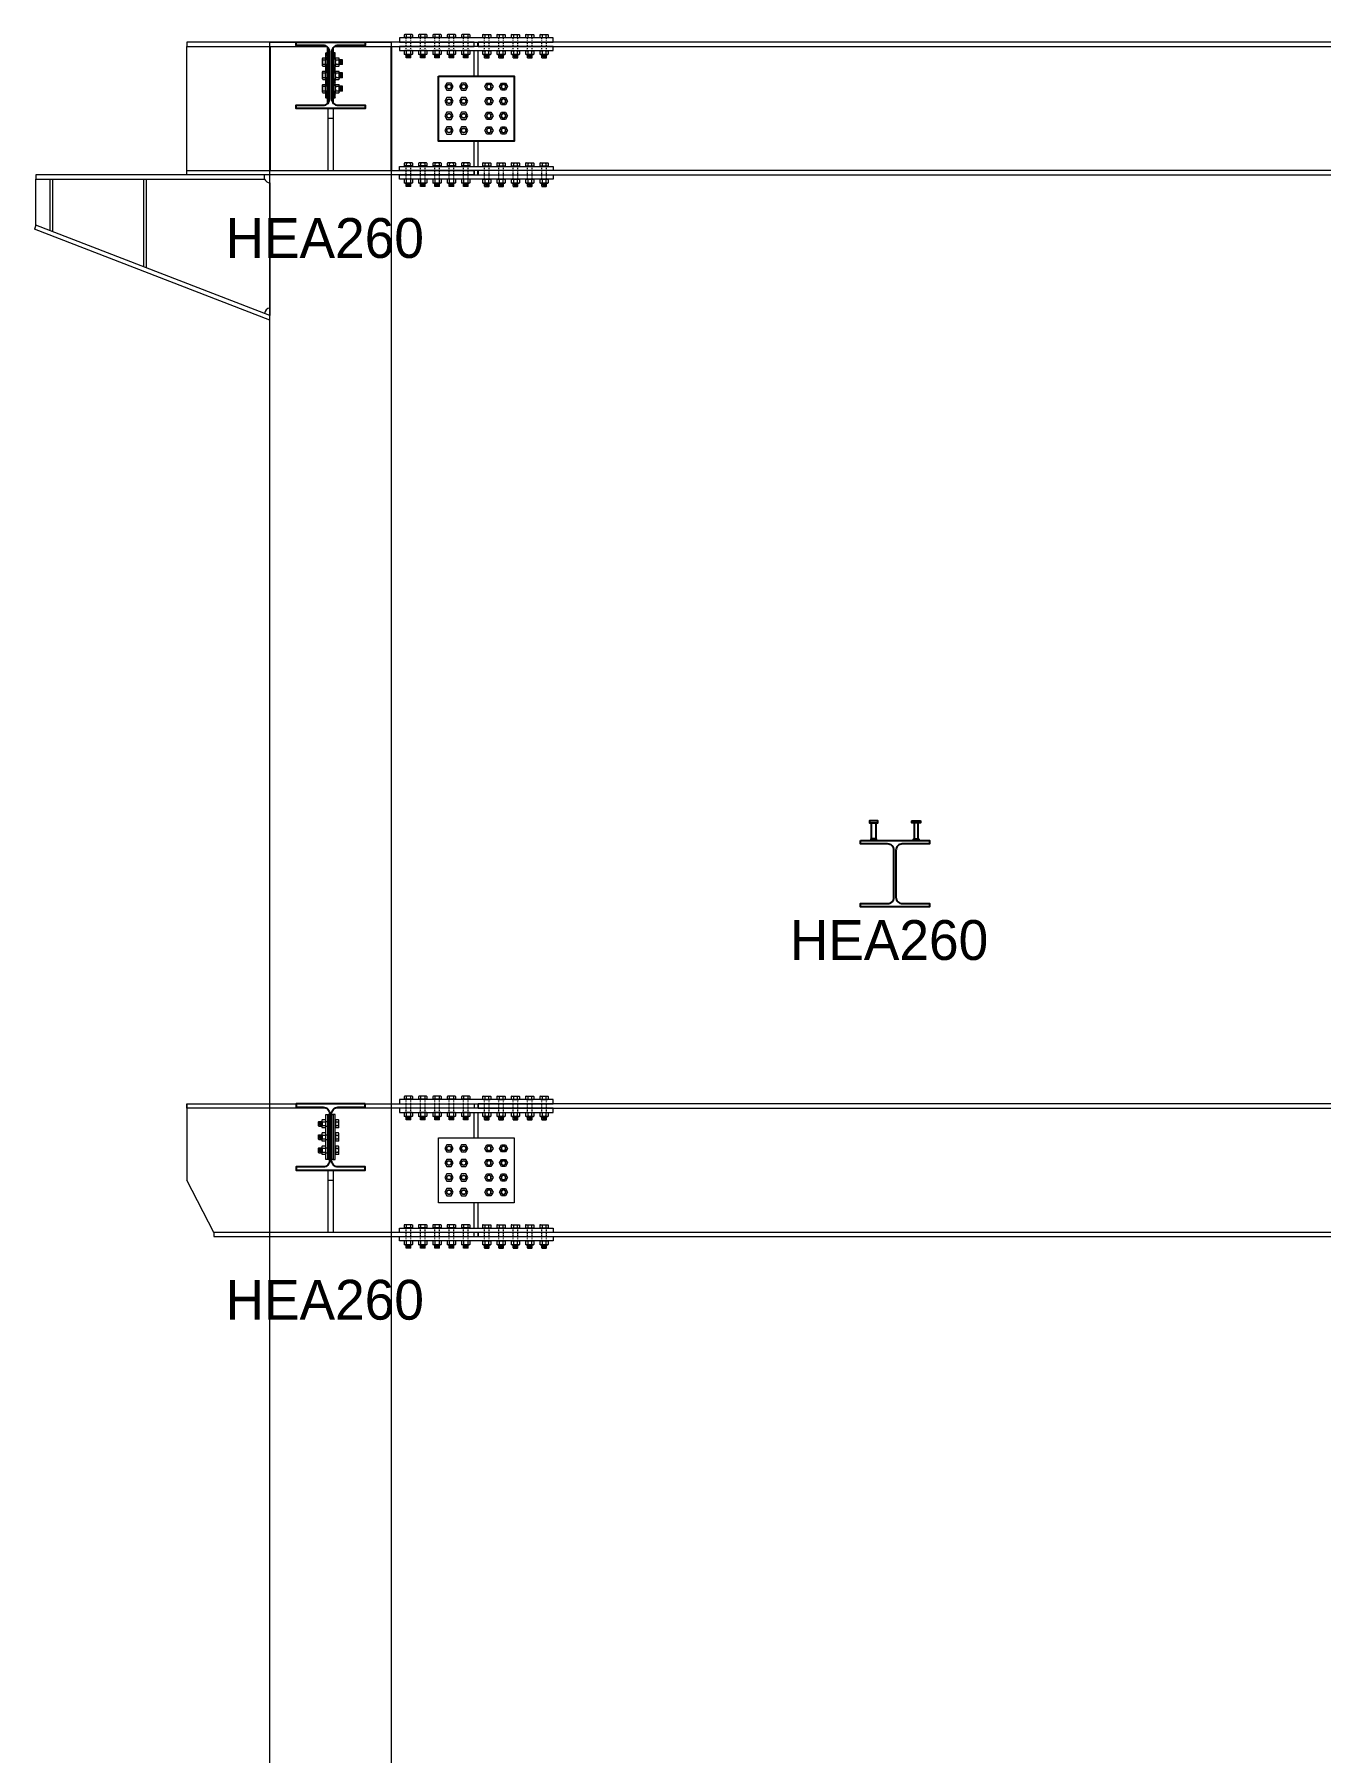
# Model space of a CAD drawing. Header units: millimetres. Extents: x -6949 to 549764, y -83146 to 127128.
# Drawn here: x 435048 to 439892, y 44112 to 50586 of the extents above; entities that cross this region are included whole.
import ezdxf

# ---------------------------------------------------------------- set-up
doc = ezdxf.new("R2010")
doc.units = ezdxf.units.MM
doc.linetypes.add('Tratto', pattern=[6.35, 3.175, -3.175])
for name, color, linetype, lineweight in [('bulloni', 5, 'Continuous', 9), ('piastra', 6, 'Continuous', 18), ('S-BEAM', 5, 'Continuous', 18), ('S-COLS', 7, 'Continuous', 18), ('SEZIONI acciaio - Steel sections', 7, 'Continuous', 25)]:
    doc.layers.add(name, color=color, linetype=linetype, lineweight=lineweight)
doc.layers.add('PIOLO', color=4, linetype='Continuous')
doc.layers.add('quote', color=7, linetype='Continuous', lineweight=5, true_color=0x383838)
doc.styles.get("Standard").update_dxf_attribs({"font": ''})
doc.styles.get('Standard').set_extended_font_data('Bahnschrift Light')
pattern_1 = [(135, (406406.666, 97391.149), (-4.49012806, -4.49012806), [])]

# ---------------------------------------------------------------- blocks, each defined once
blk = doc.blocks.new('*U1455')
at = {"layer": 'bulloni'}
blk.add_lwpolyline([(-15.6, 0), (-7.8, -13.5), (7.8, -13.5), (15.6, 0), (7.8, 13.5), (-7.8, 13.5)], close=True, dxfattribs=at)
for radius in [9, 7.88]:
    blk.add_circle((0, 0), radius, dxfattribs=at)
blk = doc.blocks.new('*U1456')
at = {"color": 0, "linetype": 'ByBlock', "lineweight": -2, "transparency": 16777216}
for p in [(0, 0), (55, 0), (0, -55), (55, -55), (0, -110), (55, -110), (0, -165), (55, -165)]:
    blk.add_blockref('*U1455', p, dxfattribs=at)
blk = doc.blocks.new('*U1457')
at = {"layer": 'bulloni'}
blk.add_lwpolyline([(-15.6, 0), (-7.8, -13.5), (7.8, -13.5), (15.6, 0), (7.8, 13.5), (-7.8, 13.5)], close=True, dxfattribs=at)
for radius in [9, 7.88]:
    blk.add_circle((0, 0), radius, dxfattribs=at)
blk = doc.blocks.new('*U1458')
at = {"color": 0, "linetype": 'ByBlock', "lineweight": -2, "transparency": 16777216}
for p in [(0, 0), (55, 0), (0, -55), (55, -55), (0, -110), (55, -110), (0, -165), (55, -165)]:
    blk.add_blockref('*U1457', p, dxfattribs=at)
blk = doc.blocks.new('*U1459')
at = {"layer": 'bulloni'}
for p, q in [((-13.7, 44.3), (-15.6, 43.1)), ((-15.6, 43.1), (-15.6, 32.8)), ((15.6, 32.8), (-15.6, 32.8)), ((13.7, 44.3), (-13.7, 44.3)), ((-12.5, 32.8), (-12.5, 32.3)), ((12.5, 32.3), (-12.5, 32.3)), ((-7.8, 32.8), (-7.8, 43.1)), ((7.8, 43.1), (7.8, 32.8)), ((12.5, 32.8), (12.5, 32.3)), ((13.7, 44.3), (15.6, 43.1)), ((15.6, 43.1), (15.6, 32.8)), ((-13.7, -16.7), (-15.6, -17.9)), ((-15.6, -17.9), (-15.6, -30.4)), ((-13.7, -31.7), (-15.6, -30.4)), ((13.7, -16.7), (-13.7, -16.7)), ((13.7, -31.7), (-13.7, -31.7)), ((-9, -43.3), (-9, -31.7)), ((-8, -44.3), (-9, -43.3)), ((9, -43.3), (-9, -43.3)), ((8, -44.3), (-8, -44.3)), ((-7.8, -30.4), (-7.8, -17.9)), ((-6.5, -34.4), (6.5, -33.7)), ((-6.5, -39.4), (6.5, -38.7)), ((-5, -36.8), (5, -36.3)), ((-5, -41.8), (5, -41.3)), ((7.8, -17.9), (7.8, -30.4)), ((9, -43.3), (8, -44.3)), ((9, -43.3), (9, -31.7)), ((13.7, -16.7), (15.6, -17.9)), ((13.7, -31.7), (15.6, -30.4)), ((15.6, -17.9), (15.6, -30.4))]:
    blk.add_line(p, q, dxfattribs=at)
at = {"layer": 'bulloni', "linetype": 'Tratto'}
for points in [[(-9, -16.7), (-9, 31.3)], [(9, -16.7), (9, 31.3)]]:
    blk.add_lwpolyline(points, dxfattribs=at)
at = {"layer": 'bulloni'}
for centre, radius, start, end in [((-11.7, 37.6), 6.67, 54.26215, 125.73785), ((-10, 31.3), 1, 0, 90), ((0, 19.5), 24.8, 71.68582, 108.31418), ((11.7, 37.6), 6.67, 54.26215, 125.73785), ((10, 31.3), 1, 90, 180), ((-11.7, -23.4), 6.67, 54.26215, 125.73785), ((-11.7, -25), 6.67, 234.26215, 305.73785), ((0, -41.5), 24.8, 71.68582, 108.31418), ((0, -6.9), 24.8, 251.68582, 288.31418), ((11.7, -23.4), 6.67, 54.26215, 125.73785), ((11.7, -25), 6.67, 234.26215, 305.73785)]:
    blk.add_arc(centre, radius, start, end, dxfattribs=at)
blk = doc.blocks.new('*U1449')
at = {"color": 0, "linetype": 'ByBlock', "lineweight": -2, "transparency": 16777216}
for p in [(0, 0), (54, 0), (108, 0), (162, 0), (216, 0)]:
    blk.add_blockref('*U1459', p, dxfattribs=at)
blk = doc.blocks.new('*U1451')
at = {"layer": 'bulloni'}
for p, q in [((-13.7, 44.3), (-15.6, 43.1)), ((-15.6, 43.1), (-15.6, 32.8)), ((15.6, 32.8), (-15.6, 32.8)), ((13.7, 44.3), (-13.7, 44.3)), ((-12.5, 32.8), (-12.5, 32.3)), ((12.5, 32.3), (-12.5, 32.3)), ((-7.8, 32.8), (-7.8, 43.1)), ((7.8, 43.1), (7.8, 32.8)), ((12.5, 32.8), (12.5, 32.3)), ((13.7, 44.3), (15.6, 43.1)), ((15.6, 43.1), (15.6, 32.8)), ((-13.7, -16.7), (-15.6, -17.9)), ((-15.6, -17.9), (-15.6, -30.4)), ((-13.7, -31.7), (-15.6, -30.4)), ((13.7, -16.7), (-13.7, -16.7)), ((13.7, -31.7), (-13.7, -31.7)), ((-9, -43.3), (-9, -31.7)), ((-8, -44.3), (-9, -43.3)), ((9, -43.3), (-9, -43.3)), ((8, -44.3), (-8, -44.3)), ((-7.8, -30.4), (-7.8, -17.9)), ((-6.5, -34.4), (6.5, -33.7)), ((-6.5, -39.4), (6.5, -38.7)), ((-5, -36.8), (5, -36.3)), ((-5, -41.8), (5, -41.3)), ((7.8, -17.9), (7.8, -30.4)), ((9, -43.3), (8, -44.3)), ((9, -43.3), (9, -31.7)), ((13.7, -16.7), (15.6, -17.9)), ((13.7, -31.7), (15.6, -30.4)), ((15.6, -17.9), (15.6, -30.4))]:
    blk.add_line(p, q, dxfattribs=at)
at = {"layer": 'bulloni', "linetype": 'Tratto'}
for points in [[(-9, -16.7), (-9, 31.3)], [(9, -16.7), (9, 31.3)]]:
    blk.add_lwpolyline(points, dxfattribs=at)
at = {"layer": 'bulloni'}
for centre, radius, start, end in [((-11.7, 37.6), 6.67, 54.26215, 125.73785), ((-10, 31.3), 1, 0, 90), ((0, 19.5), 24.8, 71.68582, 108.31418), ((11.7, 37.6), 6.67, 54.26215, 125.73785), ((10, 31.3), 1, 90, 180), ((-11.7, -23.4), 6.67, 54.26215, 125.73785), ((-11.7, -25), 6.67, 234.26215, 305.73785), ((0, -41.5), 24.8, 71.68582, 108.31418), ((0, -6.9), 24.8, 251.68582, 288.31418), ((11.7, -23.4), 6.67, 54.26215, 125.73785), ((11.7, -25), 6.67, 234.26215, 305.73785)]:
    blk.add_arc(centre, radius, start, end, dxfattribs=at)
blk = doc.blocks.new('*U1452')
at = {"color": 0, "linetype": 'ByBlock', "lineweight": -2, "transparency": 16777216}
for p in [(0, 0), (54, 0), (108, 0), (162, 0), (216, 0)]:
    blk.add_blockref('*U1451', p, dxfattribs=at)
blk = doc.blocks.new('*U1448')
at = {"layer": 'bulloni'}
for p, q in [((-13.7, 44.3), (-15.6, 43.1)), ((-15.6, 43.1), (-15.6, 32.8)), ((15.6, 32.8), (-15.6, 32.8)), ((13.7, 44.3), (-13.7, 44.3)), ((-12.5, 32.8), (-12.5, 32.3)), ((12.5, 32.3), (-12.5, 32.3)), ((-7.8, 32.8), (-7.8, 43.1)), ((7.8, 43.1), (7.8, 32.8)), ((12.5, 32.8), (12.5, 32.3)), ((13.7, 44.3), (15.6, 43.1)), ((15.6, 43.1), (15.6, 32.8)), ((-13.7, -16.7), (-15.6, -17.9)), ((-15.6, -17.9), (-15.6, -30.4)), ((-13.7, -31.7), (-15.6, -30.4)), ((13.7, -16.7), (-13.7, -16.7)), ((13.7, -31.7), (-13.7, -31.7)), ((-9, -43.3), (-9, -31.7)), ((-8, -44.3), (-9, -43.3)), ((9, -43.3), (-9, -43.3)), ((8, -44.3), (-8, -44.3)), ((-7.8, -30.4), (-7.8, -17.9)), ((-6.5, -34.4), (6.5, -33.7)), ((-6.5, -39.4), (6.5, -38.7)), ((-5, -36.8), (5, -36.3)), ((-5, -41.8), (5, -41.3)), ((7.8, -17.9), (7.8, -30.4)), ((9, -43.3), (8, -44.3)), ((9, -43.3), (9, -31.7)), ((13.7, -16.7), (15.6, -17.9)), ((13.7, -31.7), (15.6, -30.4)), ((15.6, -17.9), (15.6, -30.4))]:
    blk.add_line(p, q, dxfattribs=at)
at = {"layer": 'bulloni', "linetype": 'Tratto'}
for points in [[(-9, -16.7), (-9, 31.3)], [(9, -16.7), (9, 31.3)]]:
    blk.add_lwpolyline(points, dxfattribs=at)
at = {"layer": 'bulloni'}
for centre, radius, start, end in [((-11.7, 37.6), 6.67, 54.26215, 125.73785), ((-10, 31.3), 1, 0, 90), ((0, 19.5), 24.8, 71.68582, 108.31418), ((11.7, 37.6), 6.67, 54.26215, 125.73785), ((10, 31.3), 1, 90, 180), ((-11.7, -23.4), 6.67, 54.26215, 125.73785), ((-11.7, -25), 6.67, 234.26215, 305.73785), ((0, -41.5), 24.8, 71.68582, 108.31418), ((0, -6.9), 24.8, 251.68582, 288.31418), ((11.7, -23.4), 6.67, 54.26215, 125.73785), ((11.7, -25), 6.67, 234.26215, 305.73785)]:
    blk.add_arc(centre, radius, start, end, dxfattribs=at)
blk = doc.blocks.new('*U1447')
at = {"color": 0, "linetype": 'ByBlock', "lineweight": -2, "transparency": 16777216}
for p in [(0, 0), (54, 0), (108, 0), (162, 0), (216, 0)]:
    blk.add_blockref('*U1448', p, dxfattribs=at)
blk = doc.blocks.new('*U1454')
at = {"layer": 'bulloni'}
for p, q in [((-13.7, 44.3), (-15.6, 43.1)), ((-15.6, 43.1), (-15.6, 32.8)), ((15.6, 32.8), (-15.6, 32.8)), ((13.7, 44.3), (-13.7, 44.3)), ((-12.5, 32.8), (-12.5, 32.3)), ((12.5, 32.3), (-12.5, 32.3)), ((-7.8, 32.8), (-7.8, 43.1)), ((7.8, 43.1), (7.8, 32.8)), ((12.5, 32.8), (12.5, 32.3)), ((13.7, 44.3), (15.6, 43.1)), ((15.6, 43.1), (15.6, 32.8)), ((-13.7, -16.7), (-15.6, -17.9)), ((-15.6, -17.9), (-15.6, -30.4)), ((-13.7, -31.7), (-15.6, -30.4)), ((13.7, -16.7), (-13.7, -16.7)), ((13.7, -31.7), (-13.7, -31.7)), ((-9, -43.3), (-9, -31.7)), ((-8, -44.3), (-9, -43.3)), ((9, -43.3), (-9, -43.3)), ((8, -44.3), (-8, -44.3)), ((-7.8, -30.4), (-7.8, -17.9)), ((-6.5, -34.4), (6.5, -33.7)), ((-6.5, -39.4), (6.5, -38.7)), ((-5, -36.8), (5, -36.3)), ((-5, -41.8), (5, -41.3)), ((7.8, -17.9), (7.8, -30.4)), ((9, -43.3), (8, -44.3)), ((9, -43.3), (9, -31.7)), ((13.7, -16.7), (15.6, -17.9)), ((13.7, -31.7), (15.6, -30.4)), ((15.6, -17.9), (15.6, -30.4))]:
    blk.add_line(p, q, dxfattribs=at)
at = {"layer": 'bulloni', "linetype": 'Tratto'}
for points in [[(-9, -16.7), (-9, 31.3)], [(9, -16.7), (9, 31.3)]]:
    blk.add_lwpolyline(points, dxfattribs=at)
at = {"layer": 'bulloni'}
for centre, radius, start, end in [((-11.7, 37.6), 6.67, 54.26215, 125.73785), ((-10, 31.3), 1, 0, 90), ((0, 19.5), 24.8, 71.68582, 108.31418), ((11.7, 37.6), 6.67, 54.26215, 125.73785), ((10, 31.3), 1, 90, 180), ((-11.7, -23.4), 6.67, 54.26215, 125.73785), ((-11.7, -25), 6.67, 234.26215, 305.73785), ((0, -41.5), 24.8, 71.68582, 108.31418), ((0, -6.9), 24.8, 251.68582, 288.31418), ((11.7, -23.4), 6.67, 54.26215, 125.73785), ((11.7, -25), 6.67, 234.26215, 305.73785)]:
    blk.add_arc(centre, radius, start, end, dxfattribs=at)
blk = doc.blocks.new('*U1453')
at = {"color": 0, "linetype": 'ByBlock', "lineweight": -2, "transparency": 16777216}
for p in [(0, 0), (54, 0), (108, 0), (162, 0), (216, 0)]:
    blk.add_blockref('*U1454', p, dxfattribs=at)
blk = doc.blocks.new('*U1532')
at = {"layer": 'bulloni'}
blk.add_lwpolyline([(-15.6, 0), (-7.8, -13.5), (7.8, -13.5), (15.6, 0), (7.8, 13.5), (-7.8, 13.5)], close=True, dxfattribs=at)
for radius in [9, 7.88]:
    blk.add_circle((0, 0), radius, dxfattribs=at)
blk = doc.blocks.new('*U1533')
at = {"color": 0, "linetype": 'ByBlock', "lineweight": -2, "transparency": 16777216}
for p in [(0, 0), (55, 0), (0, -55), (55, -55), (0, -110), (55, -110), (0, -165), (55, -165)]:
    blk.add_blockref('*U1532', p, dxfattribs=at)
blk = doc.blocks.new('*U1542')
at = {"layer": 'bulloni'}
blk.add_lwpolyline([(-15.6, 0), (-7.8, -13.5), (7.8, -13.5), (15.6, 0), (7.8, 13.5), (-7.8, 13.5)], close=True, dxfattribs=at)
for radius in [9, 7.88]:
    blk.add_circle((0, 0), radius, dxfattribs=at)
blk = doc.blocks.new('*U1543')
at = {"color": 0, "linetype": 'ByBlock', "lineweight": -2, "transparency": 16777216}
for p in [(0, 0), (55, 0), (0, -55), (55, -55), (0, -110), (55, -110), (0, -165), (55, -165)]:
    blk.add_blockref('*U1542', p, dxfattribs=at)
blk = doc.blocks.new('*U1544')
at = {"layer": 'bulloni'}
for p, q in [((-13.7, 44.3), (-15.6, 43.1)), ((-15.6, 43.1), (-15.6, 32.8)), ((15.6, 32.8), (-15.6, 32.8)), ((13.7, 44.3), (-13.7, 44.3)), ((-12.5, 32.8), (-12.5, 32.3)), ((12.5, 32.3), (-12.5, 32.3)), ((-7.8, 32.8), (-7.8, 43.1)), ((7.8, 43.1), (7.8, 32.8)), ((12.5, 32.8), (12.5, 32.3)), ((13.7, 44.3), (15.6, 43.1)), ((15.6, 43.1), (15.6, 32.8)), ((-13.7, -16.7), (-15.6, -17.9)), ((-15.6, -17.9), (-15.6, -30.4)), ((-13.7, -31.7), (-15.6, -30.4)), ((13.7, -16.7), (-13.7, -16.7)), ((13.7, -31.7), (-13.7, -31.7)), ((-9, -43.3), (-9, -31.7)), ((-8, -44.3), (-9, -43.3)), ((9, -43.3), (-9, -43.3)), ((8, -44.3), (-8, -44.3)), ((-7.8, -30.4), (-7.8, -17.9)), ((-6.5, -34.4), (6.5, -33.7)), ((-6.5, -39.4), (6.5, -38.7)), ((-5, -36.8), (5, -36.3)), ((-5, -41.8), (5, -41.3)), ((7.8, -17.9), (7.8, -30.4)), ((9, -43.3), (8, -44.3)), ((9, -43.3), (9, -31.7)), ((13.7, -16.7), (15.6, -17.9)), ((13.7, -31.7), (15.6, -30.4)), ((15.6, -17.9), (15.6, -30.4))]:
    blk.add_line(p, q, dxfattribs=at)
at = {"layer": 'bulloni', "linetype": 'Tratto'}
for points in [[(-9, -16.7), (-9, 31.3)], [(9, -16.7), (9, 31.3)]]:
    blk.add_lwpolyline(points, dxfattribs=at)
at = {"layer": 'bulloni'}
for centre, radius, start, end in [((-11.7, 37.6), 6.67, 54.26215, 125.73785), ((-10, 31.3), 1, 0, 90), ((0, 19.5), 24.8, 71.68582, 108.31418), ((11.7, 37.6), 6.67, 54.26215, 125.73785), ((10, 31.3), 1, 90, 180), ((-11.7, -23.4), 6.67, 54.26215, 125.73785), ((-11.7, -25), 6.67, 234.26215, 305.73785), ((0, -41.5), 24.8, 71.68582, 108.31418), ((0, -6.9), 24.8, 251.68582, 288.31418), ((11.7, -23.4), 6.67, 54.26215, 125.73785), ((11.7, -25), 6.67, 234.26215, 305.73785)]:
    blk.add_arc(centre, radius, start, end, dxfattribs=at)
blk = doc.blocks.new('*U1545')
at = {"color": 0, "linetype": 'ByBlock', "lineweight": -2, "transparency": 16777216}
for p in [(0, 0), (54, 0), (108, 0), (162, 0), (216, 0)]:
    blk.add_blockref('*U1544', p, dxfattribs=at)
blk = doc.blocks.new('*U1546')
at = {"layer": 'bulloni'}
for p, q in [((-13.7, 44.3), (-15.6, 43.1)), ((-15.6, 43.1), (-15.6, 32.8)), ((15.6, 32.8), (-15.6, 32.8)), ((13.7, 44.3), (-13.7, 44.3)), ((-12.5, 32.8), (-12.5, 32.3)), ((12.5, 32.3), (-12.5, 32.3)), ((-7.8, 32.8), (-7.8, 43.1)), ((7.8, 43.1), (7.8, 32.8)), ((12.5, 32.8), (12.5, 32.3)), ((13.7, 44.3), (15.6, 43.1)), ((15.6, 43.1), (15.6, 32.8)), ((-13.7, -16.7), (-15.6, -17.9)), ((-15.6, -17.9), (-15.6, -30.4)), ((-13.7, -31.7), (-15.6, -30.4)), ((13.7, -16.7), (-13.7, -16.7)), ((13.7, -31.7), (-13.7, -31.7)), ((-9, -43.3), (-9, -31.7)), ((-8, -44.3), (-9, -43.3)), ((9, -43.3), (-9, -43.3)), ((8, -44.3), (-8, -44.3)), ((-7.8, -30.4), (-7.8, -17.9)), ((-6.5, -34.4), (6.5, -33.7)), ((-6.5, -39.4), (6.5, -38.7)), ((-5, -36.8), (5, -36.3)), ((-5, -41.8), (5, -41.3)), ((7.8, -17.9), (7.8, -30.4)), ((9, -43.3), (8, -44.3)), ((9, -43.3), (9, -31.7)), ((13.7, -16.7), (15.6, -17.9)), ((13.7, -31.7), (15.6, -30.4)), ((15.6, -17.9), (15.6, -30.4))]:
    blk.add_line(p, q, dxfattribs=at)
at = {"layer": 'bulloni', "linetype": 'Tratto'}
for points in [[(-9, -16.7), (-9, 31.3)], [(9, -16.7), (9, 31.3)]]:
    blk.add_lwpolyline(points, dxfattribs=at)
at = {"layer": 'bulloni'}
for centre, radius, start, end in [((-11.7, 37.6), 6.67, 54.26215, 125.73785), ((-10, 31.3), 1, 0, 90), ((0, 19.5), 24.8, 71.68582, 108.31418), ((11.7, 37.6), 6.67, 54.26215, 125.73785), ((10, 31.3), 1, 90, 180), ((-11.7, -23.4), 6.67, 54.26215, 125.73785), ((-11.7, -25), 6.67, 234.26215, 305.73785), ((0, -41.5), 24.8, 71.68582, 108.31418), ((0, -6.9), 24.8, 251.68582, 288.31418), ((11.7, -23.4), 6.67, 54.26215, 125.73785), ((11.7, -25), 6.67, 234.26215, 305.73785)]:
    blk.add_arc(centre, radius, start, end, dxfattribs=at)
blk = doc.blocks.new('*U1539')
at = {"color": 0, "linetype": 'ByBlock', "lineweight": -2, "transparency": 16777216}
for p in [(0, 0), (54, 0), (108, 0), (162, 0), (216, 0)]:
    blk.add_blockref('*U1546', p, dxfattribs=at)
blk = doc.blocks.new('*U1541')
at = {"layer": 'bulloni'}
for p, q in [((-13.7, 44.3), (-15.6, 43.1)), ((-15.6, 43.1), (-15.6, 32.8)), ((15.6, 32.8), (-15.6, 32.8)), ((13.7, 44.3), (-13.7, 44.3)), ((-12.5, 32.8), (-12.5, 32.3)), ((12.5, 32.3), (-12.5, 32.3)), ((-7.8, 32.8), (-7.8, 43.1)), ((7.8, 43.1), (7.8, 32.8)), ((12.5, 32.8), (12.5, 32.3)), ((13.7, 44.3), (15.6, 43.1)), ((15.6, 43.1), (15.6, 32.8)), ((-13.7, -16.7), (-15.6, -17.9)), ((-15.6, -17.9), (-15.6, -30.4)), ((-13.7, -31.7), (-15.6, -30.4)), ((13.7, -16.7), (-13.7, -16.7)), ((13.7, -31.7), (-13.7, -31.7)), ((-9, -43.3), (-9, -31.7)), ((-8, -44.3), (-9, -43.3)), ((9, -43.3), (-9, -43.3)), ((8, -44.3), (-8, -44.3)), ((-7.8, -30.4), (-7.8, -17.9)), ((-6.5, -34.4), (6.5, -33.7)), ((-6.5, -39.4), (6.5, -38.7)), ((-5, -36.8), (5, -36.3)), ((-5, -41.8), (5, -41.3)), ((7.8, -17.9), (7.8, -30.4)), ((9, -43.3), (8, -44.3)), ((9, -43.3), (9, -31.7)), ((13.7, -16.7), (15.6, -17.9)), ((13.7, -31.7), (15.6, -30.4)), ((15.6, -17.9), (15.6, -30.4))]:
    blk.add_line(p, q, dxfattribs=at)
at = {"layer": 'bulloni', "linetype": 'Tratto'}
for points in [[(-9, -16.7), (-9, 31.3)], [(9, -16.7), (9, 31.3)]]:
    blk.add_lwpolyline(points, dxfattribs=at)
at = {"layer": 'bulloni'}
for centre, radius, start, end in [((-11.7, 37.6), 6.67, 54.26215, 125.73785), ((-10, 31.3), 1, 0, 90), ((0, 19.5), 24.8, 71.68582, 108.31418), ((11.7, 37.6), 6.67, 54.26215, 125.73785), ((10, 31.3), 1, 90, 180), ((-11.7, -23.4), 6.67, 54.26215, 125.73785), ((-11.7, -25), 6.67, 234.26215, 305.73785), ((0, -41.5), 24.8, 71.68582, 108.31418), ((0, -6.9), 24.8, 251.68582, 288.31418), ((11.7, -23.4), 6.67, 54.26215, 125.73785), ((11.7, -25), 6.67, 234.26215, 305.73785)]:
    blk.add_arc(centre, radius, start, end, dxfattribs=at)
blk = doc.blocks.new('*U1528')
at = {"color": 0, "linetype": 'ByBlock', "lineweight": -2, "transparency": 16777216}
for p in [(0, 0), (54, 0), (108, 0), (162, 0), (216, 0)]:
    blk.add_blockref('*U1541', p, dxfattribs=at)
blk = doc.blocks.new('*U1531')
at = {"layer": 'bulloni'}
for p, q in [((-13.7, 44.3), (-15.6, 43.1)), ((-15.6, 43.1), (-15.6, 32.8)), ((15.6, 32.8), (-15.6, 32.8)), ((13.7, 44.3), (-13.7, 44.3)), ((-12.5, 32.8), (-12.5, 32.3)), ((12.5, 32.3), (-12.5, 32.3)), ((-7.8, 32.8), (-7.8, 43.1)), ((7.8, 43.1), (7.8, 32.8)), ((12.5, 32.8), (12.5, 32.3)), ((13.7, 44.3), (15.6, 43.1)), ((15.6, 43.1), (15.6, 32.8)), ((-13.7, -16.7), (-15.6, -17.9)), ((-15.6, -17.9), (-15.6, -30.4)), ((-13.7, -31.7), (-15.6, -30.4)), ((13.7, -16.7), (-13.7, -16.7)), ((13.7, -31.7), (-13.7, -31.7)), ((-9, -43.3), (-9, -31.7)), ((-8, -44.3), (-9, -43.3)), ((9, -43.3), (-9, -43.3)), ((8, -44.3), (-8, -44.3)), ((-7.8, -30.4), (-7.8, -17.9)), ((-6.5, -34.4), (6.5, -33.7)), ((-6.5, -39.4), (6.5, -38.7)), ((-5, -36.8), (5, -36.3)), ((-5, -41.8), (5, -41.3)), ((7.8, -17.9), (7.8, -30.4)), ((9, -43.3), (8, -44.3)), ((9, -43.3), (9, -31.7)), ((13.7, -16.7), (15.6, -17.9)), ((13.7, -31.7), (15.6, -30.4)), ((15.6, -17.9), (15.6, -30.4))]:
    blk.add_line(p, q, dxfattribs=at)
at = {"layer": 'bulloni', "linetype": 'Tratto'}
for points in [[(-9, -16.7), (-9, 31.3)], [(9, -16.7), (9, 31.3)]]:
    blk.add_lwpolyline(points, dxfattribs=at)
at = {"layer": 'bulloni'}
for centre, radius, start, end in [((-11.7, 37.6), 6.67, 54.26215, 125.73785), ((-10, 31.3), 1, 0, 90), ((0, 19.5), 24.8, 71.68582, 108.31418), ((11.7, 37.6), 6.67, 54.26215, 125.73785), ((10, 31.3), 1, 90, 180), ((-11.7, -23.4), 6.67, 54.26215, 125.73785), ((-11.7, -25), 6.67, 234.26215, 305.73785), ((0, -41.5), 24.8, 71.68582, 108.31418), ((0, -6.9), 24.8, 251.68582, 288.31418), ((11.7, -23.4), 6.67, 54.26215, 125.73785), ((11.7, -25), 6.67, 234.26215, 305.73785)]:
    blk.add_arc(centre, radius, start, end, dxfattribs=at)
blk = doc.blocks.new('*U1540')
at = {"color": 0, "linetype": 'ByBlock', "lineweight": -2, "transparency": 16777216}
for p in [(0, 0), (54, 0), (108, 0), (162, 0), (216, 0)]:
    blk.add_blockref('*U1531', p, dxfattribs=at)
blk = doc.blocks.new('dbcjd')
at = {"layer": 'bulloni'}
for p, q in [((12712.1, -46901.9), (12713.1, -46900.9)), ((12712.1, -46917.9), (12712.1, -46901.9)), ((12713.1, -46918.9), (12712.1, -46917.9)), ((12713.1, -46900.9), (12724.8, -46900.9)), ((12713.1, -46918.9), (12713.1, -46900.9)), ((12713.1, -46918.9), (12724.8, -46918.9)), ((12714.6, -46904.9), (12715.2, -46914.9)), ((12717, -46903.4), (12717.8, -46916.4)), ((12719.6, -46904.9), (12720.2, -46914.9)), ((12722, -46903.4), (12722.8, -46916.4)), ((12724.8, -46896.2), (12726, -46894.3)), ((12724.8, -46923.6), (12724.8, -46896.2)), ((12724.8, -46923.6), (12726, -46925.5)), ((12738.5, -46894.3), (12726, -46894.3)), ((12726, -46902.1), (12738.5, -46902.1)), ((12738.5, -46917.7), (12726, -46917.7)), ((12738.5, -46925.5), (12726, -46925.5)), ((12739.8, -46896.2), (12738.5, -46894.3)), ((12739.8, -46923.6), (12738.5, -46925.5)), ((12739.8, -46923.6), (12739.8, -46896.2)), ((12775.8, -46922.4), (12775.8, -46897.4)), ((12776.3, -46897.4), (12775.8, -46897.4)), ((12776.3, -46922.4), (12775.8, -46922.4)), ((12776.3, -46925.5), (12776.3, -46894.3)), ((12786.5, -46894.3), (12776.3, -46894.3)), ((12776.3, -46902.1), (12786.5, -46902.1)), ((12786.5, -46917.7), (12776.3, -46917.7)), ((12786.5, -46925.5), (12776.3, -46925.5)), ((12787.8, -46896.2), (12786.5, -46894.3)), ((12787.8, -46923.6), (12786.5, -46925.5)), ((12787.8, -46923.6), (12787.8, -46896.2)), ((12712.1, -46951.9), (12713.1, -46950.9)), ((12712.1, -46967.9), (12712.1, -46951.9)), ((12713.1, -46968.9), (12712.1, -46967.9)), ((12713.1, -46950.9), (12724.8, -46950.9)), ((12713.1, -46968.9), (12713.1, -46950.9)), ((12713.1, -46968.9), (12724.8, -46968.9)), ((12714.6, -46954.9), (12715.2, -46964.9)), ((12717, -46953.4), (12717.8, -46966.4)), ((12719.6, -46954.9), (12720.2, -46964.9)), ((12722, -46953.4), (12722.8, -46966.4)), ((12724.8, -46946.2), (12726, -46944.3)), ((12724.8, -46973.6), (12724.8, -46946.2)), ((12724.8, -46973.6), (12726, -46975.5)), ((12724.8, -46996.2), (12726, -46994.3)), ((12724.8, -47023.6), (12724.8, -46996.2)), ((12738.5, -46944.3), (12726, -46944.3)), ((12726, -46952.1), (12738.5, -46952.1)), ((12738.5, -46967.7), (12726, -46967.7)), ((12738.5, -46975.5), (12726, -46975.5)), ((12738.5, -46994.3), (12726, -46994.3)), ((12739.8, -46946.2), (12738.5, -46944.3)), ((12739.8, -46973.6), (12738.5, -46975.5)), ((12739.8, -46996.2), (12738.5, -46994.3)), ((12739.8, -46973.6), (12739.8, -46946.2)), ((12739.8, -47023.6), (12739.8, -46996.2)), ((12775.8, -46972.4), (12775.8, -46947.4)), ((12776.3, -46947.4), (12775.8, -46947.4)), ((12776.3, -46972.4), (12775.8, -46972.4)), ((12776.3, -46975.5), (12776.3, -46944.3)), ((12786.5, -46944.3), (12776.3, -46944.3)), ((12776.3, -46952.1), (12786.5, -46952.1)), ((12786.5, -46967.7), (12776.3, -46967.7)), ((12786.5, -46975.5), (12776.3, -46975.5)), ((12776.3, -47025.5), (12776.3, -46994.3)), ((12786.5, -46994.3), (12776.3, -46994.3)), ((12787.8, -46946.2), (12786.5, -46944.3)), ((12787.8, -46973.6), (12786.5, -46975.5)), ((12787.8, -46996.2), (12786.5, -46994.3)), ((12787.8, -46973.6), (12787.8, -46946.2)), ((12787.8, -47023.6), (12787.8, -46996.2)), ((12712.1, -47001.9), (12713.1, -47000.9)), ((12712.1, -47017.9), (12712.1, -47001.9)), ((12713.1, -47018.9), (12712.1, -47017.9)), ((12713.1, -47000.9), (12724.8, -47000.9)), ((12713.1, -47018.9), (12713.1, -47000.9)), ((12713.1, -47018.9), (12724.8, -47018.9)), ((12714.6, -47004.9), (12715.2, -47014.9)), ((12717, -47003.4), (12717.8, -47016.4)), ((12719.6, -47004.9), (12720.2, -47014.9)), ((12722, -47003.4), (12722.8, -47016.4)), ((12724.8, -47023.6), (12726, -47025.5)), ((12726, -47002.1), (12738.5, -47002.1)), ((12738.5, -47017.7), (12726, -47017.7)), ((12738.5, -47025.5), (12726, -47025.5)), ((12739.8, -47023.6), (12738.5, -47025.5)), ((12775.8, -47022.4), (12775.8, -46997.4)), ((12776.3, -46997.4), (12775.8, -46997.4)), ((12776.3, -47022.4), (12775.8, -47022.4)), ((12776.3, -47002.1), (12786.5, -47002.1)), ((12786.5, -47017.7), (12776.3, -47017.7)), ((12786.5, -47025.5), (12776.3, -47025.5)), ((12787.8, -47023.6), (12786.5, -47025.5))]:
    blk.add_line(p, q, dxfattribs=at)
at = {"layer": 'bulloni', "linetype": 'Tratto'}
for points in [[(12739.8, -46900.9), (12774.8, -46900.9)], [(12739.8, -46918.9), (12774.8, -46918.9)], [(12739.8, -46950.9), (12774.8, -46950.9)], [(12739.8, -46968.9), (12774.8, -46968.9)], [(12739.8, -47000.9), (12774.8, -47000.9)], [(12739.8, -47018.9), (12774.8, -47018.9)]]:
    blk.add_lwpolyline(points, dxfattribs=at)
at = {"layer": 'bulloni'}
for centre, radius, start, end in [((12731.4, -46898.2), 6.67, 144.26215, 215.73785), ((12749.6, -46909.9), 24.8, 161.68582, 198.31418), ((12731.4, -46921.6), 6.67, 144.26215, 215.73785), ((12733.1, -46898.2), 6.67, 324.26215, 35.73785), ((12715, -46909.9), 24.8, 341.68582, 18.31418), ((12733.1, -46921.6), 6.67, 324.26215, 35.73785), ((12774.8, -46899.9), 1, 270, 0), ((12774.8, -46919.9), 1, 0, 90), ((12781.1, -46898.2), 6.67, 324.26215, 35.73785), ((12763, -46909.9), 24.8, 341.68582, 18.31418), ((12781.1, -46921.6), 6.67, 324.26215, 35.73785), ((12731.4, -46948.2), 6.67, 144.26215, 215.73785), ((12749.6, -46959.9), 24.8, 161.68582, 198.31418), ((12731.4, -46971.6), 6.67, 144.26215, 215.73785), ((12731.4, -46998.2), 6.67, 144.26215, 215.73785), ((12733.1, -46948.2), 6.67, 324.26215, 35.73785), ((12715, -46959.9), 24.8, 341.68582, 18.31418), ((12733.1, -46971.6), 6.67, 324.26215, 35.73785), ((12733.1, -46998.2), 6.67, 324.26215, 35.73785), ((12774.8, -46949.9), 1, 270, 0), ((12774.8, -46969.9), 1, 0, 90), ((12781.1, -46948.2), 6.67, 324.26215, 35.73785), ((12763, -46959.9), 24.8, 341.68582, 18.31418), ((12781.1, -46971.6), 6.67, 324.26215, 35.73785), ((12781.1, -46998.2), 6.67, 324.26215, 35.73785), ((12749.6, -47009.9), 24.8, 161.68582, 198.31418), ((12731.4, -47021.6), 6.67, 144.26215, 215.73785), ((12715, -47009.9), 24.8, 341.68582, 18.31418), ((12733.1, -47021.6), 6.67, 324.26215, 35.73785), ((12774.8, -46999.9), 1, 270, 0), ((12774.8, -47019.9), 1, 0, 90), ((12763, -47009.9), 24.8, 341.68582, 18.31418), ((12781.1, -47021.6), 6.67, 324.26215, 35.73785)]:
    blk.add_arc(centre, radius, start, end, dxfattribs=at)
blk = doc.blocks.new('DD')
at = {"layer": 'PIOLO'}
blk.add_lwpolyline([(49540.9, -39710.5), (49511.2, -39710.5, 0.414214), (49510.2, -39711.5), (49510.2, -39718.5), (49541.9, -39718.5), (49541.9, -39711.5, 0.414214)], format="xyb", close=True, dxfattribs=at)
for points in [[(49518.1, -39718.5), (49534, -39718.5), (49534, -39778.5), (49518.1, -39778.5)], [(49515.5, -39785.5), (49536.5, -39785.5), (49536.5, -39780.5), (49534.5, -39778.5), (49517.5, -39778.5), (49515.5, -39780.5)]]:
    blk.add_lwpolyline(points, close=True, dxfattribs=at)

msp = doc.modelspace()

# ---------------------------------------------------------------- hatches: boundary and pattern name
h = msp.add_hatch()
h.set_pattern_fill('ANSI31', color=256, scale=2, angle=90)
h.set_pattern_definition(pattern_1)
h.paths.add_polyline_path([(436146.4, 50516.3), (436153.9, 50516.3), (436153.9, 50490.3), (436146.4, 50490.3)])
h.paths.add_polyline_path([(436146.4, 50472.3), (436153.9, 50472.3), (436153.9, 50440.3), (436146.4, 50440.3)])
h = msp.add_hatch()
h.set_pattern_fill('ANSI31', color=256, scale=2, angle=90)
h.set_pattern_definition(pattern_1)
h.paths.add_polyline_path([(436173.9, 50516.3), (436181.4, 50516.3), (436181.4, 50490.3), (436173.9, 50490.3)])
h.paths.add_polyline_path([(436173.9, 50472.3), (436181.4, 50472.3), (436181.4, 50467.6), (436181.4, 50440.3), (436173.9, 50440.3)])
h.paths.add_polyline_path([(436173.9, 50422.3), (436181.4, 50422.3), (436181.4, 50417.6), (436181.4, 50390.3), (436173.9, 50390.3)])
h.paths.add_polyline_path([(436173.9, 50372.3), (436181.4, 50372.3), (436181.4, 50367.6), (436181.4, 50346.3), (436173.9, 50346.3)])
h = msp.add_hatch()
h.set_pattern_fill('ANSI31', color=256, scale=2, angle=90)
h.set_pattern_definition(pattern_1)
h.paths.add_polyline_path([(436146.4, 50422.3), (436153.9, 50422.3), (436153.9, 50390.3), (436146.4, 50390.3)])
h.paths.add_polyline_path([(436146.4, 50372.3), (436153.9, 50372.3), (436153.9, 50346.3), (436146.4, 50346.3)])

# ---------------------------------------------------------------- linework, layer by layer
for p, q in [((435935.4, 50540.3), (435935.4, 50072.3)), ((436153.9, 50326.6), (436153.9, 50535.9)), ((436173.9, 50326.6), (436173.9, 50535.9)), ((436392.4, 50540.3), (436392.4, 50072.3))]:
    msp.add_line(p, q)
for points in [[(436719.9, 50540.3), (436719.9, 50556.3)], [(436719.9, 50056.3), (436719.9, 50072.3)]]:
    msp.add_lwpolyline(points)
msp.add_lwpolyline([(436569.9, 50428.8), (436854.9, 50428.8), (436854.9, 50183.8), (436569.9, 50183.8)], close=True)
at = {"layer": 'bulloni'}
for p, q in [((436133.4, 50495), (436134.7, 50496.9)), ((436133.4, 50467.6), (436133.4, 50495)), ((436134.7, 50496.9), (436144.9, 50496.9)), ((436144.9, 50465.7), (436144.9, 50496.9)), ((436144.9, 50493.8), (436145.4, 50493.8)), ((436145.4, 50468.8), (436145.4, 50493.8)), ((436181.4, 50495), (436182.7, 50496.9)), ((436181.4, 50467.6), (436181.4, 50495)), ((436182.7, 50496.9), (436195.2, 50496.9)), ((436196.4, 50495), (436195.2, 50496.9)), ((436196.4, 50467.6), (436196.4, 50495)), ((436133.4, 50467.6), (436134.7, 50465.7)), ((436133.4, 50445), (436134.7, 50446.9)), ((436133.4, 50417.6), (436133.4, 50445)), ((436144.9, 50489.1), (436134.7, 50489.1)), ((436134.7, 50473.5), (436144.9, 50473.5)), ((436134.7, 50465.7), (436144.9, 50465.7)), ((436134.7, 50446.9), (436144.9, 50446.9)), ((436144.9, 50439.1), (436134.7, 50439.1)), ((436144.9, 50468.8), (436145.4, 50468.8)), ((436144.9, 50415.7), (436144.9, 50446.9)), ((436144.9, 50443.8), (436145.4, 50443.8)), ((436145.4, 50418.8), (436145.4, 50443.8)), ((436181.4, 50467.6), (436182.7, 50465.7)), ((436181.4, 50445), (436182.7, 50446.9)), ((436181.4, 50417.6), (436181.4, 50445)), ((436195.2, 50489.1), (436182.7, 50489.1)), ((436182.7, 50473.5), (436195.2, 50473.5)), ((436182.7, 50465.7), (436195.2, 50465.7)), ((436182.7, 50446.9), (436195.2, 50446.9)), ((436195.2, 50439.1), (436182.7, 50439.1)), ((436196.4, 50467.6), (436195.2, 50465.7)), ((436196.4, 50445), (436195.2, 50446.9)), ((436208.1, 50490.3), (436196.4, 50490.3)), ((436208.1, 50472.3), (436196.4, 50472.3)), ((436196.4, 50417.6), (436196.4, 50445)), ((436208.1, 50440.3), (436196.4, 50440.3)), ((436199.2, 50487.8), (436198.4, 50474.8)), ((436199.2, 50437.8), (436198.4, 50424.8)), ((436201.6, 50486.3), (436201, 50476.3)), ((436201.6, 50436.3), (436201, 50426.3)), ((436204.2, 50487.8), (436203.4, 50474.8)), ((436204.2, 50437.8), (436203.4, 50424.8)), ((436206.6, 50486.3), (436206, 50476.3)), ((436206.6, 50436.3), (436206, 50426.3)), ((436209.1, 50489.3), (436208.1, 50490.3)), ((436208.1, 50472.3), (436208.1, 50490.3)), ((436208.1, 50472.3), (436209.1, 50473.3)), ((436209.1, 50439.3), (436208.1, 50440.3)), ((436208.1, 50422.3), (436208.1, 50440.3)), ((436209.1, 50473.3), (436209.1, 50489.3)), ((436209.1, 50423.3), (436209.1, 50439.3)), ((436133.4, 50417.6), (436134.7, 50415.7)), ((436133.4, 50395), (436134.7, 50396.9)), ((436133.4, 50367.6), (436133.4, 50395)), ((436133.4, 50367.6), (436134.7, 50365.7)), ((436134.7, 50423.5), (436144.9, 50423.5)), ((436134.7, 50415.7), (436144.9, 50415.7)), ((436134.7, 50396.9), (436144.9, 50396.9)), ((436144.9, 50389.1), (436134.7, 50389.1)), ((436134.7, 50373.5), (436144.9, 50373.5)), ((436134.7, 50365.7), (436144.9, 50365.7)), ((436144.9, 50418.8), (436145.4, 50418.8)), ((436144.9, 50365.7), (436144.9, 50396.9)), ((436144.9, 50393.8), (436145.4, 50393.8)), ((436144.9, 50368.8), (436145.4, 50368.8)), ((436145.4, 50368.8), (436145.4, 50393.8)), ((436181.4, 50417.6), (436182.7, 50415.7)), ((436181.4, 50395), (436182.7, 50396.9)), ((436181.4, 50367.6), (436181.4, 50395)), ((436181.4, 50367.6), (436182.7, 50365.7)), ((436182.7, 50423.5), (436195.2, 50423.5)), ((436182.7, 50415.7), (436195.2, 50415.7)), ((436182.7, 50396.9), (436195.2, 50396.9)), ((436195.2, 50389.1), (436182.7, 50389.1)), ((436182.7, 50373.5), (436195.2, 50373.5)), ((436182.7, 50365.7), (436195.2, 50365.7)), ((436196.4, 50417.6), (436195.2, 50415.7)), ((436196.4, 50395), (436195.2, 50396.9)), ((436196.4, 50367.6), (436195.2, 50365.7)), ((436208.1, 50422.3), (436196.4, 50422.3)), ((436196.4, 50367.6), (436196.4, 50395)), ((436208.1, 50390.3), (436196.4, 50390.3)), ((436208.1, 50372.3), (436196.4, 50372.3)), ((436199.2, 50387.8), (436198.4, 50374.8)), ((436201.6, 50386.3), (436201, 50376.3)), ((436204.2, 50387.8), (436203.4, 50374.8)), ((436206.6, 50386.3), (436206, 50376.3)), ((436208.1, 50422.3), (436209.1, 50423.3)), ((436209.1, 50389.3), (436208.1, 50390.3)), ((436208.1, 50372.3), (436208.1, 50390.3)), ((436208.1, 50372.3), (436209.1, 50373.3)), ((436209.1, 50373.3), (436209.1, 50389.3))]:
    msp.add_line(p, q, dxfattribs=at)
at = {"layer": 'bulloni', "linetype": 'Tratto'}
for points in [[(436181.4, 50490.3), (436146.4, 50490.3)], [(436181.4, 50472.3), (436146.4, 50472.3)], [(436181.4, 50440.3), (436146.4, 50440.3)], [(436181.4, 50422.3), (436146.4, 50422.3)], [(436181.4, 50390.3), (436146.4, 50390.3)], [(436181.4, 50372.3), (436146.4, 50372.3)]]:
    msp.add_lwpolyline(points, dxfattribs=at)
at = {"layer": 'bulloni'}
for centre, radius, start, end in [((436140.1, 50493), 6.67, 144.26215, 215.73785), ((436188.1, 50493), 6.67, 144.26215, 215.73785), ((436189.8, 50493), 6.67, 324.26215, 35.73785), ((436158.2, 50481.3), 24.8, 161.68582, 198.31418), ((436140.1, 50469.6), 6.67, 144.26215, 215.73785), ((436140.1, 50443), 6.67, 144.26215, 215.73785), ((436158.2, 50431.3), 24.8, 161.68582, 198.31418), ((436146.4, 50491.3), 1, 180, 270), ((436146.4, 50471.3), 1, 90, 180), ((436146.4, 50441.3), 1, 180, 270), ((436206.2, 50481.3), 24.8, 161.68582, 198.31418), ((436188.1, 50469.6), 6.67, 144.26215, 215.73785), ((436188.1, 50443), 6.67, 144.26215, 215.73785), ((436206.2, 50431.3), 24.8, 161.68582, 198.31418), ((436171.6, 50481.3), 24.8, 341.68582, 18.31418), ((436189.8, 50469.6), 6.67, 324.26215, 35.73785), ((436189.8, 50443), 6.67, 324.26215, 35.73785), ((436171.6, 50431.3), 24.8, 341.68582, 18.31418), ((436140.1, 50419.6), 6.67, 144.26215, 215.73785), ((436140.1, 50393), 6.67, 144.26215, 215.73785), ((436158.2, 50381.3), 24.8, 161.68582, 198.31418), ((436140.1, 50369.6), 6.67, 144.26215, 215.73785), ((436146.4, 50421.3), 1, 90, 180), ((436146.4, 50391.3), 1, 180, 270), ((436146.4, 50371.3), 1, 90, 180), ((436188.1, 50419.6), 6.67, 144.26215, 215.73785), ((436188.1, 50393), 6.67, 144.26215, 215.73785), ((436206.2, 50381.3), 24.8, 161.68582, 198.31418), ((436188.1, 50369.6), 6.67, 144.26215, 215.73785), ((436189.8, 50419.6), 6.67, 324.26215, 35.73785), ((436189.8, 50393), 6.67, 324.26215, 35.73785), ((436171.6, 50381.3), 24.8, 341.68582, 18.31418), ((436189.8, 50369.6), 6.67, 324.26215, 35.73785)]:
    msp.add_arc(centre, radius, start, end, dxfattribs=at)
at = {"layer": 'piastra'}
for p, q in [((435935.4, 49509.4), (435048.3, 49851.4)), ((435622.9, 46556.3), (435622.9, 46269)), ((435724.6, 46072.3), (435622.9, 46269))]:
    msp.add_line(p, q, dxfattribs=at)
for points in [[(436422.9, 50556.3), (437001.9, 50556.3), (437001.9, 50572.3), (436422.9, 50572.3)], [(436146.4, 50516.3), (436153.9, 50516.3), (436153.9, 50346.3), (436146.4, 50346.3)], [(436160.2, 50516.3), (436153.9, 50516.3), (436153.9, 50346.3), (436160.2, 50346.3)], [(436173.9, 50516.3), (436167.7, 50516.3), (436167.7, 50346.3), (436173.9, 50346.3)], [(436181.4, 50516.3), (436173.9, 50516.3), (436173.9, 50346.3), (436181.4, 50346.3)], [(436422.9, 50524.3), (437001.9, 50524.3), (437001.9, 50540.3), (436422.9, 50540.3)], [(436422.9, 50088.3), (437001.9, 50088.3), (437001.9, 50072.3), (436422.9, 50072.3)], [(436422.9, 50056.3), (437001.9, 50056.3), (437001.9, 50040.3), (436422.9, 50040.3)], [(436422.9, 46556.3), (437001.9, 46556.3), (437001.9, 46572.3), (436422.9, 46572.3)], [(436146.4, 46516.3), (436153.9, 46516.3), (436153.9, 46346.3), (436146.4, 46346.3)], [(436153.9, 46516.3), (436160.2, 46516.3), (436160.2, 46346.3), (436153.9, 46346.3)], [(436167.7, 46516.3), (436173.9, 46516.3), (436173.9, 46346.3), (436167.7, 46346.3)], [(436181.4, 46516.3), (436173.9, 46516.3), (436173.9, 46346.3), (436181.4, 46346.3)], [(436422.9, 46524.3), (437001.9, 46524.3), (437001.9, 46540.3), (436422.9, 46540.3)], [(436569.9, 46428.8), (436854.9, 46428.8), (436854.9, 46183.8), (436569.9, 46183.8)], [(436422.9, 46088.3), (437001.9, 46088.3), (437001.9, 46072.3), (436422.9, 46072.3)], [(436422.9, 46056.3), (437001.9, 46056.3), (437001.9, 46040.3), (436422.9, 46040.3)]]:
    msp.add_lwpolyline(points, close=True, dxfattribs=at)
for points in [[(436179.2, 50540.3), (436704.9, 50540.3), (436704.9, 50556.3), (435622.9, 50556.3), (435622.9, 50540.3), (436148.7, 50540.3)], [(435622.9, 50072.3), (435622.9, 50540.3)], [(436704.9, 50428.8), (436704.9, 50524.3)], [(436153.9, 50306.3), (436153.9, 50072.3)], [(436173.9, 50306.3), (436173.9, 50072.3)], [(436173.9, 50269), (436153.9, 50269)], [(436704.9, 50088.3), (436704.9, 50183.8)], [(435054.1, 50040.3), (435915.4, 50040.3), (435915.4, 50056.3), (435054.1, 50056.3)], [(435054.1, 50056.3), (435054.1, 50040.3)], [(435106.7, 50040.3), (435106.7, 49846)], [(435116.7, 50040.3), (435116.7, 49842.1)], [(435458.9, 50040.3), (435458.9, 49710.2)], [(435468.9, 50040.3), (435468.9, 49706.4)], [(436190, 50072.3), (436704.9, 50072.3), (436704.9, 50056.3), (435622.9, 50056.3), (435622.9, 50072.3), (436190, 50072.3)], [(435622.9, 50056.3), (435622.9, 50072.3)], [(436704.9, 50056.3), (436704.9, 50072.3)], [(435054.1, 49866.3), (435048.3, 49851.4)], [(436148.7, 46540.3), (435622.9, 46540.3), (435622.9, 46556.3), (436704.9, 46556.3), (436704.9, 46540.3), (436179.2, 46540.3)], [(436704.9, 46428.8), (436704.9, 46524.3)], [(436153.9, 46306.3), (436153.9, 46072.3)], [(436173.9, 46306.3), (436173.9, 46072.3)], [(436153.9, 46269), (436173.9, 46269)], [(436704.9, 46088.3), (436704.9, 46183.8)], [(436137.8, 46072.3), (435724.6, 46072.3), (435724.6, 46056.3), (436704.9, 46056.3), (436704.9, 46072.3), (436137.8, 46072.3)]]:
    msp.add_lwpolyline(points, dxfattribs=at)
msp.add_lwpolyline([(435935.4, 49526.5), (435054.1, 49866.3), (435054.1, 50040.3), (435915.4, 50040.3, 0.284549), (435935.4, 50026.3), (435935.4, 49526.5)], format="xyb", dxfattribs=at)
msp.add_arc((435935.4, 49534.2), 20, 90, 180, dxfattribs=at)
at = {"layer": 'S-BEAM'}
for points in [[(444107.9, 50556.3), (436719.9, 50556.3), (436719.9, 50540.3), (444107.9, 50540.3)], [(444107.9, 50072.3), (436719.9, 50072.3), (436719.9, 50056.3), (444107.9, 50056.3)], [(444107.9, 46556.3), (436719.9, 46556.3), (436719.9, 46540.3), (444107.9, 46540.3)], [(444107.9, 46072.3), (436719.9, 46072.3), (436719.9, 46056.3), (444107.9, 46056.3)]]:
    msp.add_lwpolyline(points, close=True, dxfattribs=at)
for points in [[(436719.9, 50428.8), (436719.9, 50524.3)], [(436719.9, 50088.3), (436719.9, 50183.8)], [(444107.9, 46428.8), (444107.9, 46556.3), (436719.9, 46556.3), (436719.9, 46556.3)], [(436719.9, 46540.3), (436719.9, 46556.3)], [(436719.9, 46428.8), (436719.9, 46524.3)], [(436719.9, 46088.3), (436719.9, 46183.8)], [(436719.9, 46056.3), (436719.9, 46056.3), (444107.9, 46056.3), (444107.9, 46072.3)], [(436719.9, 46056.3), (436719.9, 46072.3)]]:
    msp.add_lwpolyline(points, dxfattribs=at)
at = {"layer": 'S-COLS'}
for p, q in [((436163.9, 50556.3), (435953.1, 50556.3)), ((436392.4, 50556.3), (436163.9, 50556.3))]:
    msp.add_line(p, q, dxfattribs=at)
msp.add_lwpolyline([(435935.4, 50556.3), (436392.4, 50556.3), (436392.4, 38556.3), (435935.4, 38556.3)], close=True, dxfattribs=at)
at = {"layer": 'SEZIONI acciaio - Steel sections'}
for points in [[(436033.9, 50556.3), (436293.9, 50556.3), (436293.9, 50543.8), (436191.7, 50543.8, 0.414214), (436167.7, 50519.8), (436167.7, 50342.8, 0.414214), (436191.7, 50318.8), (436293.9, 50318.8), (436293.9, 50306.3), (436033.9, 50306.3), (436033.9, 50318.8), (436136.2, 50318.8, 0.414214), (436160.2, 50342.8), (436160.2, 50519.8, 0.414214), (436136.2, 50543.8), (436033.9, 50543.8)], [(438158.9, 47548.3), (438418.9, 47548.3), (438418.9, 47535.8), (438316.7, 47535.8, 0.414214), (438292.7, 47511.8), (438292.7, 47334.8, 0.414214), (438316.7, 47310.8), (438418.9, 47310.8), (438418.9, 47298.3), (438158.9, 47298.3), (438158.9, 47310.8), (438261.2, 47310.8, 0.414214), (438285.2, 47334.8), (438285.2, 47511.8, 0.414214), (438261.2, 47535.8), (438158.9, 47535.8)], [(436293.9, 46556.3), (436033.9, 46556.3), (436033.9, 46543.8), (436136.2, 46543.8, -0.414214), (436160.2, 46519.8), (436160.2, 46342.8, -0.414214), (436136.2, 46318.8), (436033.9, 46318.8), (436033.9, 46306.3), (436293.9, 46306.3), (436293.9, 46318.8), (436191.7, 46318.8, -0.414214), (436167.7, 46342.8), (436167.7, 46519.8, -0.414214), (436191.7, 46543.8), (436293.9, 46543.8)]]:
    msp.add_lwpolyline(points, format="xyb", close=True, dxfattribs=at)

# ---------------------------------------------------------------- block references
for name, p in [('*U1449', (436456.9, 50541)), ('*U1456', (436609.9, 50388.8)), ('*U1447', (436456.9, 50057)), ('*U1545', (436456.9, 46541)), ('*U1533', (436609.9, 46388.8)), ('*U1528', (436456.9, 46057))]:
    msp.add_blockref(name, p)
at = {"xscale": -1}
for name, p in [('*U1452', (436967.9, 50541)), ('*U1458', (436814.9, 50388.8)), ('*U1453', (436967.9, 50057)), ('*U1539', (436967.9, 46541)), ('*U1543', (436814.9, 46388.8)), ('*U1540', (436967.9, 46057))]:
    msp.add_blockref(name, p, dxfattribs=at)
at = {"layer": 'piastra'}
msp.add_blockref('dbcjd', (423406.7, 93391.1), dxfattribs=at)
at = {"layer": 'S-BEAM'}
msp.add_blockref('DD', (388682.9, 87333.8), dxfattribs=at)
at = {"layer": 'S-BEAM', "xscale": -1}
msp.add_blockref('DD', (487895, 87333.8), dxfattribs=at)

# ---------------------------------------------------------------- texts
at = {"layer": 'quote', "char_height": 150, "attachment_point": 1}
for insert in [(435768.3, 49893.5), (437893.3, 47248.7), (435768.3, 45893.5)]:
    msp.add_mtext_dynamic_manual_height_columns('HEA260', width=854.219, gutter_width=1, heights=[0], dxfattribs=dict(at, insert=insert))

doc.saveas('drawing.dxf')
